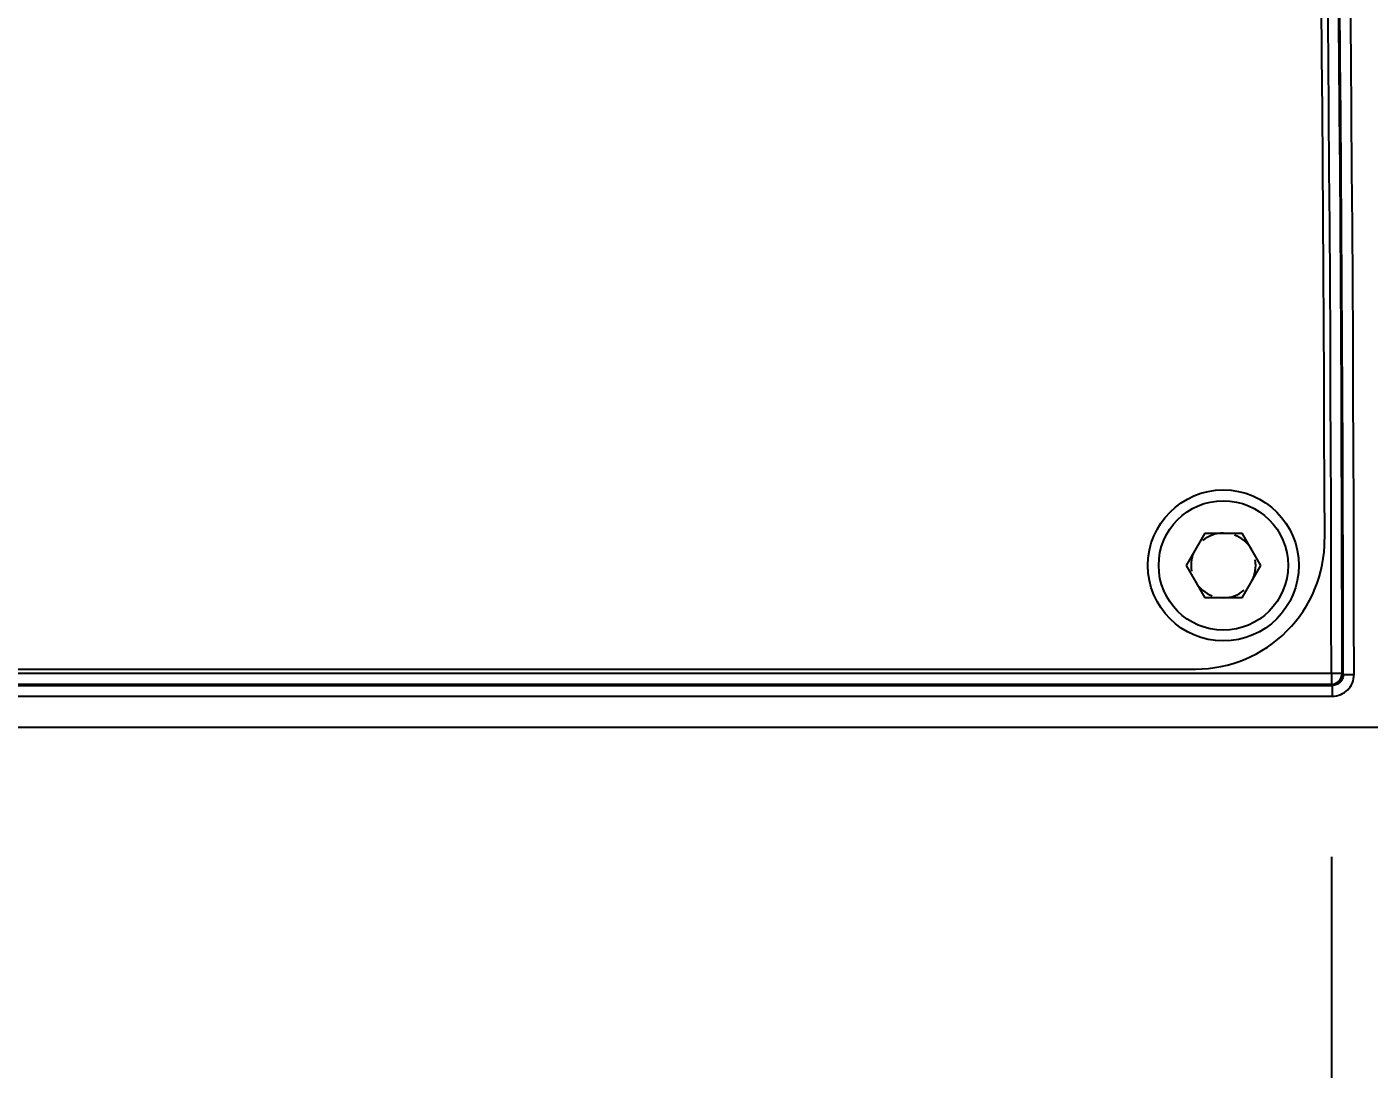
# Model space of a CAD drawing. Header units: millimetres. Extents: x 5828 to 6704, y 123 to 421.
# Drawn here: x 6341.301 to 6344.414, y 224.577 to 226.993 of the extents above; entities that cross this region are included whole.
import ezdxf

# ---------------------------------------------------------------- set-up
doc = ezdxf.new("R2010")
doc.units = ezdxf.units.MM
doc.layers.add('外形图', color=7, linetype='Continuous')
doc.layers.add('尺寸标注', color=7, linetype='Continuous')
doc.styles.add('微软雅黑', font='msyh.ttc', dxfattribs={"height": 1.5})
doc.dimstyles.new('尺寸标注_1_20比例', dxfattribs={"dimtxt": 1.5, "dimasz": 1.25, "dimexe": 0.5, "dimexo": 0.4, "dimgap": 0.5, "dimtad": 1, "dimdec": 1, "dimlfac": 20, "dimdsep": 46, "dimtxsty": '微软雅黑', "dimcen": 0.09, "dimadec": 0, "dimazin": 0, "dimtp": 0.01, "dimtm": 0.01, "dimtfac": 1, "dimtdec": 1, "dimtofl": 0, "dimtmove": 0, "dimatfit": 3, "dimfxl": 1, "dimtolj": 1, "dimarcsym": 0})

# ---------------------------------------------------------------- blocks, each defined once
blk = doc.blocks.new('*D1070')
at = {"layer": 'Defpoints', "color": 0}
for p in [(6340.876, 234.8693), (6346.4981, 225.3693), (6353.0302, 225.3693)]:
    blk.add_point(p, dxfattribs=at)
at = {"layer": '尺寸标注', "color": 0, "lineweight": -2}
for p, q in [((6341.276, 234.8693), (6353.5302, 234.8693)), ((6353.0302, 233.6193), (6353.0302, 226.6193)), ((6346.8981, 225.3693), (6353.5302, 225.3693))]:
    blk.add_line(p, q, dxfattribs=at)
at = {"layer": '尺寸标注', "color": 0}
for points in [[(6353.2385, 233.6193), (6352.8218, 233.6193), (6353.0302, 234.8693)], [(6352.8218, 226.6193), (6353.2385, 226.6193), (6353.0302, 225.3693)]]:
    blk.add_solid(points, dxfattribs=at)
at = {"layer": '尺寸标注', "color": 0, "insert": (6351.7564, 230.1193), "char_height": 1.5, "attachment_point": 5, "rotation": 90, "style": '微软雅黑'}
blk.add_mtext('\\A1;\\A1;{\\fAlibaba PuHuiTi 3.0 55 Regular|b0|i0|c134|p18;190}', dxfattribs=at)
blk = doc.blocks.new('*D1071')
at = {"layer": 'Defpoints', "color": 0}
for p in [(6337.4256, 225.4689), (6344.3264, 225.4689), (6344.3264, 218.6911)]:
    blk.add_point(p, dxfattribs=at)
at = {"layer": '尺寸标注', "color": 0, "lineweight": -2}
for p, q in [((6337.4256, 225.0689), (6337.4256, 218.1911)), ((6344.3264, 225.0689), (6344.3264, 218.1911)), ((6338.6756, 218.6911), (6343.0764, 218.6911))]:
    blk.add_line(p, q, dxfattribs=at)
at = {"layer": '尺寸标注', "color": 0}
for points in [[(6338.6756, 218.8994), (6338.6756, 218.4828), (6337.4256, 218.6911)], [(6343.0764, 218.4828), (6343.0764, 218.8994), (6344.3264, 218.6911)]]:
    blk.add_solid(points, dxfattribs=at)
at = {"layer": '尺寸标注', "color": 0, "insert": (6340.7748, 219.9627), "char_height": 1.5, "attachment_point": 5, "style": '微软雅黑'}
blk.add_mtext('\\A1;{\\fAlibaba PuHuiTi 3.0 55 Regular|b0|i0|c134|p18;137}', dxfattribs=at)

msp = doc.modelspace()

# ---------------------------------------------------------------- linework, layer by layer
at = {"layer": '外形图', "linetype": 'ByBlock'}
for p, q in [((6344.0327, 225.8193), (6343.9894, 225.7443)), ((6344.0327, 225.8193), (6344.1193, 225.8193)), ((6344.1626, 225.7443), (6344.1193, 225.8193)), ((6343.9894, 225.7443), (6344.0327, 225.6693)), ((6344.1193, 225.6693), (6344.1626, 225.7443)), ((6344.1193, 225.6693), (6344.0327, 225.6693)), ((6344.3514, 225.4939), (6337.4006, 225.4939)), ((6337.7409, 225.5039), (6344.0113, 225.5039)), ((6344.3264, 225.4939), (6344.3264, 225.4689)), ((6344.354, 225.4913), (6344.3514, 225.4939)), ((6337.423, 225.4663), (6344.329, 225.4663)), ((6337.4256, 225.4689), (6344.3264, 225.4689)), ((6344.329, 225.4413), (6344.329, 225.4663)), ((6344.354, 225.4913), (6344.379, 225.4913)), ((6337.423, 225.4413), (6344.329, 225.4413)), ((6335.2539, 225.3693), (6346.4981, 225.3693))]:
    msp.add_line(p, q, dxfattribs=at)
for radius in [0.175, 0.15]:
    msp.add_circle((6344.076, 225.7443), radius, dxfattribs=at)
for centre, radius, start, end in [((6171.7243, 225.3693), 172.7267, 0, 2.800136), ((6171.7243, 225.3693), 172.6022, 0.041351, 2.800136), ((6171.7243, 225.3693), 172.6272, 0.04135, 2.800136), ((6171.7243, 225.3693), 172.6298, 0.040476, 2.800136), ((6171.7243, 225.3693), 172.6548, 0.040476, 2.800136), ((6171.7243, 225.3693), 172.5872, 0.144514, 2.788681), ((6344.0109, 225.8039), 0.3, 270.1425, 0.1445), ((6344.076, 225.7443), 0.075, 90, 130.0024), ((6344.076, 225.7443), 0.075, 30, 70.0024), ((6344.076, 225.7443), 0.075, 150, 190.0024), ((6344.076, 225.7443), 0.075, 330, 10.0024), ((6344.076, 225.7443), 0.075, 210, 250.0024), ((6344.076, 225.7443), 0.075, 270, 310.0024), ((6344.3264, 225.4939), 0.025, 270.0164, 0.0245)]:
    msp.add_arc(centre, radius, start, end, dxfattribs=at)
for points, knots in [([(6344.4804, 226.1753), (6344.4791, 226.4934), (6344.4755, 226.9706), (6344.4678, 227.6069), (6344.4608, 228.0842), (6344.4525, 228.5615), (6344.443, 229.0388), (6344.4324, 229.5161), (6344.4205, 229.9934), (6344.4073, 230.4706), (6344.3879, 231.1069), (6344.3602, 231.9021), (6344.3219, 232.8561), (6344.293, 233.492), (6344.2776, 233.8099)], [0, 0, 0, 0, 0.124951, 0.187442, 0.249938, 0.312439, 0.374943, 0.437449, 0.499956, 0.562463, 0.624971, 0.749983, 0.874993, 1, 1, 1, 1]), ([(6344.329, 225.4413), (6344.3355, 225.4414), (6344.3487, 225.4438), (6344.3653, 225.455), (6344.3765, 225.4716), (6344.3789, 225.4848), (6344.379, 225.4913)], [0, 0, 0, 0, 0.250028, 0.5, 0.749972, 1, 1, 1, 1]), ([(6344.354, 225.4913), (6344.354, 225.488), (6344.3527, 225.4815), (6344.3472, 225.4731), (6344.3388, 225.4676), (6344.3323, 225.4663), (6344.329, 225.4663)], [0, 0, 0, 0, 0.250068, 0.499888, 0.74982, 1, 1, 1, 1])]:
    msp.add_open_spline(points, degree=3, knots=knots, dxfattribs=at)

# ---------------------------------------------------------------- dimensions: what is measured, and where the dimension line sits
at = {"layer": '尺寸标注'}
dim = msp.add_linear_dim(base=(6353.0302, 225.3693), p1=(6340.876, 234.8693), p2=(6346.4981, 225.3693), angle=90, text='\\A1;{\\fAlibaba PuHuiTi 3.0 55 Regular|b0|i0|c134|p18;<>}', dimstyle='尺寸标注_1_20比例', dxfattribs=at)
dim.commit()
dim.dimension.update_dxf_attribs({"geometry": '*D1070', "text_midpoint": (6351.7564, 230.1193)})
dim = msp.add_linear_dim(base=(6344.3264, 218.6911), p1=(6337.4256, 225.4689), p2=(6344.3264, 225.4689), text='{\\fAlibaba PuHuiTi 3.0 55 Regular|b0|i0|c134|p18;137}', dimstyle='尺寸标注_1_20比例', dxfattribs=at)
dim.commit()
dim.dimension.update_dxf_attribs({"geometry": '*D1071', "text_midpoint": (6340.7748, 218.6911), "dimtype": 160})

doc.saveas('drawing.dxf')
